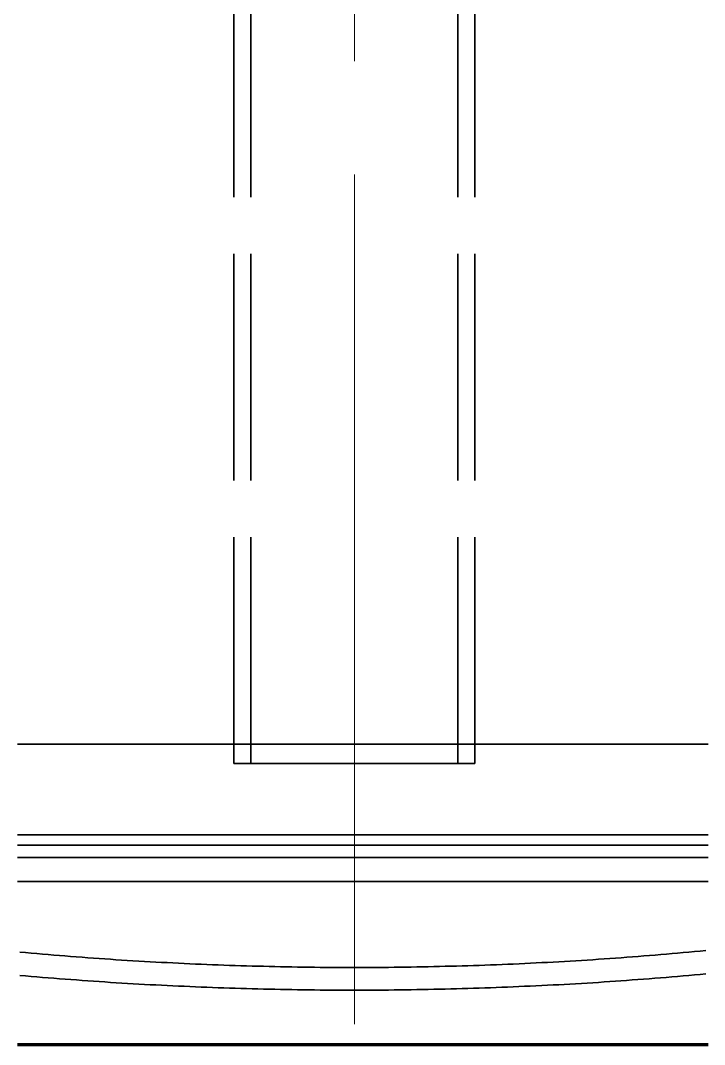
# Model space of a CAD drawing. Header units: millimetres. Extents: x 0 to 2208, y 0 to 420.
# Drawn here: x 182.9 to 194.98, y 120.98 to 139.06 of the extents above; entities that cross this region are included whole.
import ezdxf

# ---------------------------------------------------------------- set-up
doc = ezdxf.new("R2010")
doc.units = ezdxf.units.MM
doc.linetypes.add('IRAM-E-TRAZOS', pattern=[5, 4, -1])
doc.linetypes.add('IRAM-F-TRAZO-PUNTO', pattern=[20, 15, -2, 1, -2])
for name, color, linetype, lineweight in [('01-VISIBLE', 7, 'CONTINUOUS', 70), ('02-OCULTA', 4, 'IRAM-E-TRAZOS', 35), ('03-EJE', 1, 'IRAM-F-TRAZO-PUNTO', 18)]:
    doc.layers.add(name, color=color, linetype=linetype, lineweight=lineweight)

msp = doc.modelspace()

# ---------------------------------------------------------------- linework, layer by layer
at = {"layer": '01-VISIBLE'}
msp.add_lwpolyline([(182.847, 120.979), (182.947, 120.979), (183.047, 120.979), (183.147, 120.979), (183.247, 120.979), (183.347, 120.979), (183.447, 120.979), (183.547, 120.979), (183.647, 120.979), (183.747, 120.979), (183.847, 120.979), (183.947, 120.979), (184.047, 120.979), (184.147, 120.979), (184.247, 120.979), (184.347, 120.979), (184.447, 120.979), (184.547, 120.979), (184.647, 120.979), (184.747, 120.979), (184.847, 120.979), (184.947, 120.979), (185.047, 120.979), (185.147, 120.979), (185.247, 120.979), (185.347, 120.979), (185.447, 120.979), (185.547, 120.979), (185.647, 120.979), (185.747, 120.979), (185.847, 120.979), (185.947, 120.979), (186.047, 120.979), (186.147, 120.979), (186.247, 120.979), (186.347, 120.979), (186.447, 120.979), (186.547, 120.979), (186.647, 120.979), (186.747, 120.979), (186.847, 120.979), (186.947, 120.979), (187.047, 120.979), (187.147, 120.979), (187.247, 120.979), (187.347, 120.979), (187.447, 120.979), (187.547, 120.979), (187.647, 120.979), (187.747, 120.979), (187.847, 120.979), (187.947, 120.979), (188.047, 120.979), (188.147, 120.979), (188.247, 120.979), (188.347, 120.979), (188.447, 120.979), (188.547, 120.979), (188.647, 120.979), (188.747, 120.979), (188.847, 120.979), (188.947, 120.979), (189.047, 120.979), (189.147, 120.979), (189.247, 120.979), (189.347, 120.979), (189.447, 120.979), (189.547, 120.979), (189.647, 120.979), (189.747, 120.979), (189.847, 120.979), (189.947, 120.979), (190.047, 120.979), (190.147, 120.979), (190.247, 120.979), (190.347, 120.979), (190.447, 120.979), (190.547, 120.979), (190.647, 120.979), (190.747, 120.979), (190.847, 120.979), (190.947, 120.979), (191.047, 120.979), (191.147, 120.979), (191.247, 120.979), (191.347, 120.979), (191.447, 120.979), (191.547, 120.979), (191.647, 120.979), (191.747, 120.979), (191.847, 120.979), (191.947, 120.979), (192.047, 120.979), (192.147, 120.979), (192.247, 120.979), (192.347, 120.979), (192.447, 120.979), (192.547, 120.979), (192.647, 120.979), (192.747, 120.979), (192.847, 120.979), (192.947, 120.979), (193.047, 120.979), (193.147, 120.979), (193.247, 120.979), (193.347, 120.979), (193.447, 120.979), (193.547, 120.979), (193.647, 120.979), (193.747, 120.979), (193.847, 120.979), (193.947, 120.979), (194.047, 120.979), (194.147, 120.979), (194.247, 120.979), (194.347, 120.979), (194.447, 120.979), (194.547, 120.979), (194.647, 120.979), (194.747, 120.979), (194.847, 120.979), (194.947, 120.979), (195.047, 120.979)], dxfattribs=at)
at = {"layer": '02-OCULTA'}
for p, q in [((186.667, 125.939), (186.667, 231.319)), ((186.967, 125.939), (186.967, 231.319)), ((190.627, 125.939), (190.627, 231.319)), ((190.927, 125.939), (190.927, 231.319))]:
    msp.add_line(p, q, dxfattribs=at)
for points in [[(182.847, 126.279), (182.947, 126.279), (183.047, 126.279), (183.147, 126.279), (183.247, 126.279), (183.347, 126.279), (183.447, 126.279), (183.547, 126.279), (183.647, 126.279), (183.747, 126.279), (183.847, 126.279), (183.947, 126.279), (184.047, 126.279), (184.147, 126.279), (184.247, 126.279), (184.347, 126.279), (184.447, 126.279), (184.547, 126.279), (184.647, 126.279), (184.747, 126.279), (184.847, 126.279), (184.947, 126.279), (185.047, 126.279), (185.147, 126.279), (185.247, 126.279), (185.347, 126.279), (185.447, 126.279), (185.547, 126.279), (185.647, 126.279), (185.747, 126.279), (185.847, 126.279), (185.947, 126.279), (186.047, 126.279), (186.147, 126.279), (186.247, 126.279), (186.347, 126.279), (186.447, 126.279), (186.547, 126.279), (186.647, 126.279), (186.747, 126.279), (186.847, 126.279), (186.947, 126.279), (187.047, 126.279), (187.147, 126.279), (187.247, 126.279), (187.347, 126.279), (187.447, 126.279), (187.547, 126.279), (187.647, 126.279), (187.747, 126.279), (187.847, 126.279), (187.947, 126.279), (188.047, 126.279), (188.147, 126.279), (188.247, 126.279), (188.347, 126.279), (188.447, 126.279), (188.547, 126.279), (188.647, 126.279), (188.747, 126.279), (188.847, 126.279), (188.947, 126.279), (189.047, 126.279), (189.147, 126.279), (189.247, 126.279), (189.347, 126.279), (189.447, 126.279), (189.547, 126.279), (189.647, 126.279), (189.747, 126.279), (189.847, 126.279), (189.947, 126.279), (190.047, 126.279), (190.147, 126.279), (190.247, 126.279), (190.347, 126.279), (190.447, 126.279), (190.547, 126.279), (190.647, 126.279), (190.747, 126.279), (190.847, 126.279), (190.947, 126.279), (191.047, 126.279), (191.147, 126.279), (191.247, 126.279), (191.347, 126.279), (191.447, 126.279), (191.547, 126.279), (191.647, 126.279), (191.747, 126.279), (191.847, 126.279), (191.947, 126.279), (192.047, 126.279), (192.147, 126.279), (192.247, 126.279), (192.347, 126.279), (192.447, 126.279), (192.547, 126.279), (192.647, 126.279), (192.747, 126.279), (192.847, 126.279), (192.947, 126.279), (193.047, 126.279), (193.147, 126.279), (193.247, 126.279), (193.347, 126.279), (193.447, 126.279), (193.547, 126.279), (193.647, 126.279), (193.747, 126.279), (193.847, 126.279), (193.947, 126.279), (194.047, 126.279), (194.147, 126.279), (194.247, 126.279), (194.347, 126.279), (194.447, 126.279), (194.547, 126.279), (194.647, 126.279), (194.747, 126.279), (194.847, 126.279), (194.947, 126.279), (195.047, 126.279)], [(182.847, 126.279), (182.947, 126.279), (183.047, 126.279), (183.147, 126.279), (183.247, 126.279), (183.347, 126.279), (183.447, 126.279), (183.547, 126.279), (183.647, 126.279), (183.747, 126.279), (183.847, 126.279), (183.947, 126.279), (184.047, 126.279), (184.147, 126.279), (184.247, 126.279), (184.347, 126.279), (184.447, 126.279), (184.547, 126.279), (184.647, 126.279), (184.747, 126.279), (184.847, 126.279), (184.947, 126.279), (185.047, 126.279), (185.147, 126.279), (185.247, 126.279), (185.347, 126.279), (185.447, 126.279), (185.547, 126.279), (185.647, 126.279), (185.747, 126.279), (185.847, 126.279), (185.947, 126.279), (186.047, 126.279), (186.147, 126.279), (186.247, 126.279), (186.347, 126.279), (186.447, 126.279), (186.547, 126.279), (186.647, 126.279), (186.747, 126.279), (186.847, 126.279), (186.947, 126.279), (187.047, 126.279), (187.147, 126.279), (187.247, 126.279), (187.347, 126.279), (187.447, 126.279), (187.547, 126.279), (187.647, 126.279), (187.747, 126.279), (187.847, 126.279), (187.947, 126.279), (188.047, 126.279), (188.147, 126.279), (188.247, 126.279), (188.347, 126.279), (188.447, 126.279), (188.547, 126.279), (188.647, 126.279), (188.747, 126.279), (188.847, 126.279), (188.947, 126.279), (189.047, 126.279), (189.147, 126.279), (189.247, 126.279), (189.347, 126.279), (189.447, 126.279), (189.547, 126.279), (189.647, 126.279), (189.747, 126.279), (189.847, 126.279), (189.947, 126.279), (190.047, 126.279), (190.147, 126.279), (190.247, 126.279), (190.347, 126.279), (190.447, 126.279), (190.547, 126.279), (190.647, 126.279), (190.747, 126.279), (190.847, 126.279), (190.947, 126.279), (191.047, 126.279), (191.147, 126.279), (191.247, 126.279), (191.347, 126.279), (191.447, 126.279), (191.547, 126.279), (191.647, 126.279), (191.747, 126.279), (191.847, 126.279), (191.947, 126.279), (192.047, 126.279), (192.147, 126.279), (192.247, 126.279), (192.347, 126.279), (192.447, 126.279), (192.547, 126.279), (192.647, 126.279), (192.747, 126.279), (192.847, 126.279), (192.947, 126.279), (193.047, 126.279), (193.147, 126.279), (193.247, 126.279), (193.347, 126.279), (193.447, 126.279), (193.547, 126.279), (193.647, 126.279), (193.747, 126.279), (193.847, 126.279), (193.947, 126.279), (194.047, 126.279), (194.147, 126.279), (194.247, 126.279), (194.347, 126.279), (194.447, 126.279), (194.547, 126.279), (194.647, 126.279), (194.747, 126.279), (194.847, 126.279), (194.947, 126.279), (195.047, 126.279)], [(188.797, 126.279), (188.697, 126.279), (188.596, 126.279), (188.496, 126.279), (188.396, 126.279), (188.296, 126.279), (188.195, 126.279), (188.095, 126.279), (187.995, 126.279), (187.894, 126.279), (187.794, 126.279), (187.694, 126.279), (187.594, 126.279), (187.493, 126.279), (187.393, 126.279), (187.293, 126.279), (187.192, 126.279), (187.092, 126.279), (186.992, 126.279), (186.892, 126.279), (186.791, 126.279), (186.691, 126.279), (186.591, 126.279), (186.491, 126.279), (186.39, 126.279), (186.29, 126.279), (186.19, 126.279), (186.089, 126.279), (185.989, 126.279), (185.889, 126.279), (185.789, 126.279), (185.688, 126.279), (185.588, 126.279), (185.488, 126.279), (185.387, 126.279), (185.287, 126.279), (185.187, 126.279), (185.087, 126.279), (184.986, 126.279), (184.886, 126.279), (184.786, 126.279), (184.685, 126.279), (184.585, 126.279), (184.485, 126.279), (184.385, 126.279), (184.284, 126.279), (184.184, 126.279), (184.084, 126.279), (183.983, 126.279), (183.883, 126.279), (183.783, 126.279), (183.683, 126.279), (183.582, 126.279), (183.482, 126.279), (183.382, 126.279), (183.281, 126.279), (183.181, 126.279), (183.081, 126.279), (182.981, 126.279), (182.88, 126.279)], [(188.797, 126.279), (188.697, 126.279), (188.596, 126.279), (188.496, 126.279), (188.396, 126.279), (188.296, 126.279), (188.195, 126.279), (188.095, 126.279), (187.995, 126.279), (187.894, 126.279), (187.794, 126.279), (187.694, 126.279), (187.594, 126.279), (187.493, 126.279), (187.393, 126.279), (187.293, 126.279), (187.192, 126.279), (187.092, 126.279), (186.992, 126.279), (186.892, 126.279), (186.791, 126.279), (186.691, 126.279), (186.591, 126.279), (186.49, 126.279), (186.39, 126.279), (186.29, 126.279), (186.189, 126.279), (186.089, 126.279), (185.989, 126.279), (185.889, 126.279), (185.788, 126.279), (185.688, 126.279), (185.588, 126.279), (185.487, 126.279), (185.387, 126.279), (185.287, 126.279), (185.187, 126.279), (185.086, 126.279), (184.986, 126.279), (184.886, 126.279), (184.785, 126.279), (184.685, 126.279), (184.585, 126.279), (184.485, 126.279), (184.384, 126.279), (184.284, 126.279), (184.184, 126.279), (184.083, 126.279), (183.983, 126.279), (183.883, 126.279), (183.783, 126.279), (183.682, 126.279), (183.582, 126.279), (183.482, 126.279), (183.381, 126.279), (183.281, 126.279), (183.181, 126.279), (183.081, 126.279), (182.98, 126.279), (182.88, 126.279)], [(195.015, 126.279), (194.914, 126.279), (194.814, 126.279), (194.714, 126.279), (194.613, 126.279), (194.513, 126.279), (194.413, 126.279), (194.313, 126.279), (194.212, 126.279), (194.112, 126.279), (194.012, 126.279), (193.911, 126.279), (193.811, 126.279), (193.711, 126.279), (193.611, 126.279), (193.51, 126.279), (193.41, 126.279), (193.31, 126.279), (193.209, 126.279), (193.109, 126.279), (193.009, 126.279), (192.909, 126.279), (192.808, 126.279), (192.708, 126.279), (192.608, 126.279), (192.507, 126.279), (192.407, 126.279), (192.307, 126.279), (192.207, 126.279), (192.106, 126.279), (192.006, 126.279), (191.906, 126.279), (191.805, 126.279), (191.705, 126.279), (191.605, 126.279), (191.505, 126.279), (191.404, 126.279), (191.304, 126.279), (191.204, 126.279), (191.103, 126.279), (191.003, 126.279), (190.903, 126.279), (190.803, 126.279), (190.702, 126.279), (190.602, 126.279), (190.502, 126.279), (190.402, 126.279), (190.301, 126.279), (190.201, 126.279), (190.101, 126.279), (190, 126.279), (189.9, 126.279), (189.8, 126.279), (189.7, 126.279), (189.599, 126.279), (189.499, 126.279), (189.399, 126.279), (189.298, 126.279), (189.198, 126.279), (189.098, 126.279), (188.998, 126.279), (188.897, 126.279), (188.797, 126.279)], [(195.015, 126.279), (194.915, 126.279), (194.814, 126.279), (194.714, 126.279), (194.614, 126.279), (194.513, 126.279), (194.413, 126.279), (194.313, 126.279), (194.213, 126.279), (194.112, 126.279), (194.012, 126.279), (193.912, 126.279), (193.811, 126.279), (193.711, 126.279), (193.611, 126.279), (193.511, 126.279), (193.41, 126.279), (193.31, 126.279), (193.21, 126.279), (193.109, 126.279), (193.009, 126.279), (192.909, 126.279), (192.809, 126.279), (192.708, 126.279), (192.608, 126.279), (192.508, 126.279), (192.407, 126.279), (192.307, 126.279), (192.207, 126.279), (192.107, 126.279), (192.006, 126.279), (191.906, 126.279), (191.806, 126.279), (191.705, 126.279), (191.605, 126.279), (191.505, 126.279), (191.405, 126.279), (191.304, 126.279), (191.204, 126.279), (191.104, 126.279), (191.003, 126.279), (190.903, 126.279), (190.803, 126.279), (190.702, 126.279), (190.602, 126.279), (190.502, 126.279), (190.402, 126.279), (190.301, 126.279), (190.201, 126.279), (190.101, 126.279), (190, 126.279), (189.9, 126.279), (189.8, 126.279), (189.7, 126.279), (189.599, 126.279), (189.499, 126.279), (189.399, 126.279), (189.298, 126.279), (189.198, 126.279), (189.098, 126.279), (188.998, 126.279), (188.897, 126.279), (188.797, 126.279)], [(188.797, 125.939), (188.696, 125.939), (188.594, 125.939), (188.493, 125.939), (188.391, 125.939), (188.29, 125.939), (188.188, 125.939), (188.087, 125.939), (187.986, 125.939), (187.884, 125.939), (187.783, 125.939), (187.681, 125.939), (187.58, 125.939), (187.478, 125.939), (187.377, 125.939), (187.276, 125.939), (187.174, 125.939), (187.073, 125.939), (186.971, 125.939), (186.87, 125.939), (186.768, 125.939), (186.667, 125.939)], [(186.667, 125.939), (186.768, 125.939), (186.87, 125.939), (186.971, 125.939), (187.073, 125.939), (187.174, 125.939), (187.276, 125.939), (187.377, 125.939), (187.478, 125.939), (187.58, 125.939), (187.681, 125.939), (187.783, 125.939), (187.884, 125.939), (187.986, 125.939), (188.087, 125.939), (188.188, 125.939), (188.29, 125.939), (188.391, 125.939), (188.493, 125.939), (188.594, 125.939), (188.696, 125.939), (188.797, 125.939), (188.898, 125.939), (189, 125.939), (189.101, 125.939), (189.203, 125.939), (189.304, 125.939), (189.406, 125.939), (189.507, 125.939), (189.608, 125.939), (189.71, 125.939), (189.811, 125.939), (189.913, 125.939), (190.014, 125.939), (190.116, 125.939), (190.217, 125.939), (190.318, 125.939), (190.42, 125.939), (190.521, 125.939), (190.623, 125.939), (190.724, 125.939), (190.826, 125.939), (190.927, 125.939)], [(188.797, 125.939), (188.695, 125.939), (188.594, 125.939), (188.492, 125.939), (188.39, 125.939), (188.289, 125.939), (188.187, 125.939), (188.085, 125.939), (187.984, 125.939), (187.882, 125.939), (187.78, 125.939), (187.679, 125.939), (187.577, 125.939), (187.475, 125.939), (187.374, 125.939), (187.272, 125.939), (187.17, 125.939), (187.069, 125.939), (186.967, 125.939)], [(186.967, 125.939), (187.069, 125.939), (187.17, 125.939), (187.272, 125.939), (187.374, 125.939), (187.475, 125.939), (187.577, 125.939), (187.679, 125.939), (187.78, 125.939), (187.882, 125.939), (187.984, 125.939), (188.085, 125.939), (188.187, 125.939), (188.289, 125.939), (188.39, 125.939), (188.492, 125.939), (188.594, 125.939), (188.695, 125.939), (188.797, 125.939), (188.899, 125.939), (189, 125.939), (189.102, 125.939), (189.204, 125.939), (189.305, 125.939), (189.407, 125.939), (189.509, 125.939), (189.61, 125.939), (189.712, 125.939), (189.814, 125.939), (189.915, 125.939), (190.017, 125.939), (190.119, 125.939), (190.22, 125.939), (190.322, 125.939), (190.424, 125.939), (190.525, 125.939), (190.627, 125.939)], [(190.927, 125.939), (190.826, 125.939), (190.724, 125.939), (190.623, 125.939), (190.521, 125.939), (190.42, 125.939), (190.318, 125.939), (190.217, 125.939), (190.116, 125.939), (190.014, 125.939), (189.913, 125.939), (189.811, 125.939), (189.71, 125.939), (189.608, 125.939), (189.507, 125.939), (189.406, 125.939), (189.304, 125.939), (189.203, 125.939), (189.101, 125.939), (189, 125.939), (188.898, 125.939), (188.797, 125.939)], [(190.627, 125.939), (190.525, 125.939), (190.424, 125.939), (190.322, 125.939), (190.22, 125.939), (190.119, 125.939), (190.017, 125.939), (189.915, 125.939), (189.814, 125.939), (189.712, 125.939), (189.61, 125.939), (189.509, 125.939), (189.407, 125.939), (189.305, 125.939), (189.204, 125.939), (189.102, 125.939), (189, 125.939), (188.899, 125.939), (188.797, 125.939)], [(182.847, 124.679), (182.947, 124.679), (183.047, 124.679), (183.147, 124.679), (183.247, 124.679), (183.347, 124.679), (183.447, 124.679), (183.547, 124.679), (183.647, 124.679), (183.747, 124.679), (183.847, 124.679), (183.947, 124.679), (184.047, 124.679), (184.147, 124.679), (184.247, 124.679), (184.347, 124.679), (184.447, 124.679), (184.547, 124.679), (184.647, 124.679), (184.747, 124.679), (184.847, 124.679), (184.947, 124.679), (185.047, 124.679), (185.147, 124.679), (185.247, 124.679), (185.347, 124.679), (185.447, 124.679), (185.547, 124.679), (185.647, 124.679), (185.747, 124.679), (185.847, 124.679), (185.947, 124.679), (186.047, 124.679), (186.147, 124.679), (186.247, 124.679), (186.347, 124.679), (186.447, 124.679), (186.547, 124.679), (186.647, 124.679), (186.747, 124.679), (186.847, 124.679), (186.947, 124.679), (187.047, 124.679), (187.147, 124.679), (187.247, 124.679), (187.347, 124.679), (187.447, 124.679), (187.547, 124.679), (187.647, 124.679), (187.747, 124.679), (187.847, 124.679), (187.947, 124.679), (188.047, 124.679), (188.147, 124.679), (188.247, 124.679), (188.347, 124.679), (188.447, 124.679), (188.547, 124.679), (188.647, 124.679), (188.747, 124.679), (188.847, 124.679), (188.947, 124.679), (189.047, 124.679), (189.147, 124.679), (189.247, 124.679), (189.347, 124.679), (189.447, 124.679), (189.547, 124.679), (189.647, 124.679), (189.747, 124.679), (189.847, 124.679), (189.947, 124.679), (190.047, 124.679), (190.147, 124.679), (190.247, 124.679), (190.347, 124.679), (190.447, 124.679), (190.547, 124.679), (190.647, 124.679), (190.747, 124.679), (190.847, 124.679), (190.947, 124.679), (191.047, 124.679), (191.147, 124.679), (191.247, 124.679), (191.347, 124.679), (191.447, 124.679), (191.547, 124.679), (191.647, 124.679), (191.747, 124.679), (191.847, 124.679), (191.947, 124.679), (192.047, 124.679), (192.147, 124.679), (192.247, 124.679), (192.347, 124.679), (192.447, 124.679), (192.547, 124.679), (192.647, 124.679), (192.747, 124.679), (192.847, 124.679), (192.947, 124.679), (193.047, 124.679), (193.147, 124.679), (193.247, 124.679), (193.347, 124.679), (193.447, 124.679), (193.547, 124.679), (193.647, 124.679), (193.747, 124.679), (193.847, 124.679), (193.947, 124.679), (194.047, 124.679), (194.147, 124.679), (194.247, 124.679), (194.347, 124.679), (194.447, 124.679), (194.547, 124.679), (194.647, 124.679), (194.747, 124.679), (194.847, 124.679), (194.947, 124.679), (195.047, 124.679)], [(188.797, 124.679), (188.697, 124.679), (188.596, 124.679), (188.496, 124.679), (188.396, 124.679), (188.296, 124.679), (188.195, 124.679), (188.095, 124.679), (187.995, 124.679), (187.894, 124.679), (187.794, 124.679), (187.694, 124.679), (187.594, 124.679), (187.493, 124.679), (187.393, 124.679), (187.293, 124.679), (187.192, 124.679), (187.092, 124.679), (186.992, 124.679), (186.892, 124.679), (186.791, 124.679), (186.691, 124.679), (186.591, 124.679), (186.49, 124.679), (186.39, 124.679), (186.29, 124.679), (186.189, 124.679), (186.089, 124.679), (185.989, 124.679), (185.889, 124.679), (185.788, 124.679), (185.688, 124.679), (185.588, 124.679), (185.487, 124.679), (185.387, 124.679), (185.287, 124.679), (185.187, 124.679), (185.086, 124.679), (184.986, 124.679), (184.886, 124.679), (184.785, 124.679), (184.685, 124.679), (184.585, 124.679), (184.485, 124.679), (184.384, 124.679), (184.284, 124.679), (184.184, 124.679), (184.083, 124.679), (183.983, 124.679), (183.883, 124.679), (183.783, 124.679), (183.682, 124.679), (183.582, 124.679), (183.482, 124.679), (183.381, 124.679), (183.281, 124.679), (183.181, 124.679), (183.081, 124.679), (182.98, 124.679), (182.88, 124.679)], [(195.015, 124.679), (194.915, 124.679), (194.814, 124.679), (194.714, 124.679), (194.614, 124.679), (194.513, 124.679), (194.413, 124.679), (194.313, 124.679), (194.213, 124.679), (194.112, 124.679), (194.012, 124.679), (193.912, 124.679), (193.811, 124.679), (193.711, 124.679), (193.611, 124.679), (193.511, 124.679), (193.41, 124.679), (193.31, 124.679), (193.21, 124.679), (193.109, 124.679), (193.009, 124.679), (192.909, 124.679), (192.809, 124.679), (192.708, 124.679), (192.608, 124.679), (192.508, 124.679), (192.407, 124.679), (192.307, 124.679), (192.207, 124.679), (192.107, 124.679), (192.006, 124.679), (191.906, 124.679), (191.806, 124.679), (191.705, 124.679), (191.605, 124.679), (191.505, 124.679), (191.405, 124.679), (191.304, 124.679), (191.204, 124.679), (191.104, 124.679), (191.003, 124.679), (190.903, 124.679), (190.803, 124.679), (190.702, 124.679), (190.602, 124.679), (190.502, 124.679), (190.402, 124.679), (190.301, 124.679), (190.201, 124.679), (190.101, 124.679), (190, 124.679), (189.9, 124.679), (189.8, 124.679), (189.7, 124.679), (189.599, 124.679), (189.499, 124.679), (189.399, 124.679), (189.298, 124.679), (189.198, 124.679), (189.098, 124.679), (188.998, 124.679), (188.897, 124.679), (188.797, 124.679)], [(195.047, 124.499), (194.947, 124.499), (194.847, 124.499), (194.747, 124.499), (194.647, 124.499), (194.547, 124.499), (194.447, 124.499), (194.347, 124.499), (194.247, 124.499), (194.147, 124.499), (194.047, 124.499), (193.947, 124.499), (193.847, 124.499), (193.747, 124.499), (193.647, 124.499), (193.547, 124.499), (193.447, 124.499), (193.347, 124.499), (193.247, 124.499), (193.147, 124.499), (193.047, 124.499), (192.947, 124.499), (192.847, 124.499), (192.747, 124.499), (192.647, 124.499), (192.547, 124.499), (192.447, 124.499), (192.347, 124.499), (192.247, 124.499), (192.147, 124.499), (192.047, 124.499), (191.947, 124.499), (191.847, 124.499), (191.747, 124.499), (191.647, 124.499), (191.547, 124.499), (191.447, 124.499), (191.347, 124.499), (191.247, 124.499), (191.147, 124.499), (191.047, 124.499), (190.947, 124.499), (190.847, 124.499), (190.747, 124.499), (190.647, 124.499), (190.547, 124.499), (190.447, 124.499), (190.347, 124.499), (190.247, 124.499), (190.147, 124.499), (190.047, 124.499), (189.947, 124.499), (189.847, 124.499), (189.747, 124.499), (189.647, 124.499), (189.547, 124.499), (189.447, 124.499), (189.347, 124.499), (189.247, 124.499), (189.147, 124.499), (189.047, 124.499), (188.947, 124.499), (188.847, 124.499), (188.747, 124.499), (188.647, 124.499), (188.547, 124.499), (188.447, 124.499), (188.347, 124.499), (188.247, 124.499), (188.147, 124.499), (188.047, 124.499), (187.947, 124.499), (187.847, 124.499), (187.747, 124.499), (187.647, 124.499), (187.547, 124.499), (187.447, 124.499), (187.347, 124.499), (187.247, 124.499), (187.147, 124.499), (187.047, 124.499), (186.947, 124.499), (186.847, 124.499), (186.747, 124.499), (186.647, 124.499), (186.547, 124.499), (186.447, 124.499), (186.347, 124.499), (186.247, 124.499), (186.147, 124.499), (186.047, 124.499), (185.947, 124.499), (185.847, 124.499), (185.747, 124.499), (185.647, 124.499), (185.547, 124.499), (185.447, 124.499), (185.347, 124.499), (185.247, 124.499), (185.147, 124.499), (185.047, 124.499), (184.947, 124.499), (184.847, 124.499), (184.747, 124.499), (184.647, 124.499), (184.547, 124.499), (184.447, 124.499), (184.347, 124.499), (184.247, 124.499), (184.147, 124.499), (184.047, 124.499), (183.947, 124.499), (183.847, 124.499), (183.747, 124.499), (183.647, 124.499), (183.547, 124.499), (183.447, 124.499), (183.347, 124.499), (183.247, 124.499), (183.147, 124.499), (183.047, 124.499), (182.947, 124.499), (182.847, 124.499)], [(188.797, 124.499), (188.697, 124.499), (188.596, 124.499), (188.496, 124.499), (188.396, 124.499), (188.296, 124.499), (188.195, 124.499), (188.095, 124.499), (187.995, 124.499), (187.894, 124.499), (187.794, 124.499), (187.694, 124.499), (187.594, 124.499), (187.493, 124.499), (187.393, 124.499), (187.293, 124.499), (187.192, 124.499), (187.092, 124.499), (186.992, 124.499), (186.892, 124.499), (186.791, 124.499), (186.691, 124.499), (186.591, 124.499), (186.491, 124.499), (186.39, 124.499), (186.29, 124.499), (186.19, 124.499), (186.089, 124.499), (185.989, 124.499), (185.889, 124.499), (185.789, 124.499), (185.688, 124.499), (185.588, 124.499), (185.488, 124.499), (185.387, 124.499), (185.287, 124.499), (185.187, 124.499), (185.087, 124.499), (184.986, 124.499), (184.886, 124.499), (184.786, 124.499), (184.685, 124.499), (184.585, 124.499), (184.485, 124.499), (184.385, 124.499), (184.284, 124.499), (184.184, 124.499), (184.084, 124.499), (183.983, 124.499), (183.883, 124.499), (183.783, 124.499), (183.683, 124.499), (183.582, 124.499), (183.482, 124.499), (183.382, 124.499), (183.281, 124.499), (183.181, 124.499), (183.081, 124.499), (182.981, 124.499), (182.88, 124.499)], [(195.015, 124.499), (194.914, 124.499), (194.814, 124.499), (194.714, 124.499), (194.613, 124.499), (194.513, 124.499), (194.413, 124.499), (194.313, 124.499), (194.212, 124.499), (194.112, 124.499), (194.012, 124.499), (193.911, 124.499), (193.811, 124.499), (193.711, 124.499), (193.611, 124.499), (193.51, 124.499), (193.41, 124.499), (193.31, 124.499), (193.209, 124.499), (193.109, 124.499), (193.009, 124.499), (192.909, 124.499), (192.808, 124.499), (192.708, 124.499), (192.608, 124.499), (192.507, 124.499), (192.407, 124.499), (192.307, 124.499), (192.207, 124.499), (192.106, 124.499), (192.006, 124.499), (191.906, 124.499), (191.805, 124.499), (191.705, 124.499), (191.605, 124.499), (191.505, 124.499), (191.404, 124.499), (191.304, 124.499), (191.204, 124.499), (191.103, 124.499), (191.003, 124.499), (190.903, 124.499), (190.803, 124.499), (190.702, 124.499), (190.602, 124.499), (190.502, 124.499), (190.402, 124.499), (190.301, 124.499), (190.201, 124.499), (190.101, 124.499), (190, 124.499), (189.9, 124.499), (189.8, 124.499), (189.7, 124.499), (189.599, 124.499), (189.499, 124.499), (189.399, 124.499), (189.298, 124.499), (189.198, 124.499), (189.098, 124.499), (188.998, 124.499), (188.897, 124.499), (188.797, 124.499)], [(182.847, 124.279), (182.947, 124.279), (183.047, 124.279), (183.147, 124.279), (183.247, 124.279), (183.347, 124.279), (183.447, 124.279), (183.547, 124.279), (183.647, 124.279), (183.747, 124.279), (183.847, 124.279), (183.947, 124.279), (184.047, 124.279), (184.147, 124.279), (184.247, 124.279), (184.347, 124.279), (184.447, 124.279), (184.547, 124.279), (184.647, 124.279), (184.747, 124.279), (184.847, 124.279), (184.947, 124.279), (185.047, 124.279), (185.147, 124.279), (185.247, 124.279), (185.347, 124.279), (185.447, 124.279), (185.547, 124.279), (185.647, 124.279), (185.747, 124.279), (185.847, 124.279), (185.947, 124.279), (186.047, 124.279), (186.147, 124.279), (186.247, 124.279), (186.347, 124.279), (186.447, 124.279), (186.547, 124.279), (186.647, 124.279), (186.747, 124.279), (186.847, 124.279), (186.947, 124.279), (187.047, 124.279), (187.147, 124.279), (187.247, 124.279), (187.347, 124.279), (187.447, 124.279), (187.547, 124.279), (187.647, 124.279), (187.747, 124.279), (187.847, 124.279), (187.947, 124.279), (188.047, 124.279), (188.147, 124.279), (188.247, 124.279), (188.347, 124.279), (188.447, 124.279), (188.547, 124.279), (188.647, 124.279), (188.747, 124.279), (188.847, 124.279), (188.947, 124.279), (189.047, 124.279), (189.147, 124.279), (189.247, 124.279), (189.347, 124.279), (189.447, 124.279), (189.547, 124.279), (189.647, 124.279), (189.747, 124.279), (189.847, 124.279), (189.947, 124.279), (190.047, 124.279), (190.147, 124.279), (190.247, 124.279), (190.347, 124.279), (190.447, 124.279), (190.547, 124.279), (190.647, 124.279), (190.747, 124.279), (190.847, 124.279), (190.947, 124.279), (191.047, 124.279), (191.147, 124.279), (191.247, 124.279), (191.347, 124.279), (191.447, 124.279), (191.547, 124.279), (191.647, 124.279), (191.747, 124.279), (191.847, 124.279), (191.947, 124.279), (192.047, 124.279), (192.147, 124.279), (192.247, 124.279), (192.347, 124.279), (192.447, 124.279), (192.547, 124.279), (192.647, 124.279), (192.747, 124.279), (192.847, 124.279), (192.947, 124.279), (193.047, 124.279), (193.147, 124.279), (193.247, 124.279), (193.347, 124.279), (193.447, 124.279), (193.547, 124.279), (193.647, 124.279), (193.747, 124.279), (193.847, 124.279), (193.947, 124.279), (194.047, 124.279), (194.147, 124.279), (194.247, 124.279), (194.347, 124.279), (194.447, 124.279), (194.547, 124.279), (194.647, 124.279), (194.747, 124.279), (194.847, 124.279), (194.947, 124.279), (195.047, 124.279)], [(188.797, 124.279), (188.697, 124.279), (188.596, 124.279), (188.496, 124.279), (188.396, 124.279), (188.296, 124.279), (188.195, 124.279), (188.095, 124.279), (187.995, 124.279), (187.894, 124.279), (187.794, 124.279), (187.694, 124.279), (187.594, 124.279), (187.493, 124.279), (187.393, 124.279), (187.293, 124.279), (187.192, 124.279), (187.092, 124.279), (186.992, 124.279), (186.892, 124.279), (186.791, 124.279), (186.691, 124.279), (186.591, 124.279), (186.491, 124.279), (186.39, 124.279), (186.29, 124.279), (186.19, 124.279), (186.089, 124.279), (185.989, 124.279), (185.889, 124.279), (185.789, 124.279), (185.688, 124.279), (185.588, 124.279), (185.488, 124.279), (185.387, 124.279), (185.287, 124.279), (185.187, 124.279), (185.087, 124.279), (184.986, 124.279), (184.886, 124.279), (184.786, 124.279), (184.685, 124.279), (184.585, 124.279), (184.485, 124.279), (184.385, 124.279), (184.284, 124.279), (184.184, 124.279), (184.084, 124.279), (183.983, 124.279), (183.883, 124.279), (183.783, 124.279), (183.683, 124.279), (183.582, 124.279), (183.482, 124.279), (183.382, 124.279), (183.281, 124.279), (183.181, 124.279), (183.081, 124.279), (182.981, 124.279), (182.88, 124.279)], [(195.015, 124.279), (194.914, 124.279), (194.814, 124.279), (194.714, 124.279), (194.613, 124.279), (194.513, 124.279), (194.413, 124.279), (194.313, 124.279), (194.212, 124.279), (194.112, 124.279), (194.012, 124.279), (193.911, 124.279), (193.811, 124.279), (193.711, 124.279), (193.611, 124.279), (193.51, 124.279), (193.41, 124.279), (193.31, 124.279), (193.209, 124.279), (193.109, 124.279), (193.009, 124.279), (192.909, 124.279), (192.808, 124.279), (192.708, 124.279), (192.608, 124.279), (192.507, 124.279), (192.407, 124.279), (192.307, 124.279), (192.207, 124.279), (192.106, 124.279), (192.006, 124.279), (191.906, 124.279), (191.805, 124.279), (191.705, 124.279), (191.605, 124.279), (191.505, 124.279), (191.404, 124.279), (191.304, 124.279), (191.204, 124.279), (191.103, 124.279), (191.003, 124.279), (190.903, 124.279), (190.803, 124.279), (190.702, 124.279), (190.602, 124.279), (190.502, 124.279), (190.402, 124.279), (190.301, 124.279), (190.201, 124.279), (190.101, 124.279), (190, 124.279), (189.9, 124.279), (189.8, 124.279), (189.7, 124.279), (189.599, 124.279), (189.499, 124.279), (189.399, 124.279), (189.298, 124.279), (189.198, 124.279), (189.098, 124.279), (188.998, 124.279), (188.897, 124.279), (188.797, 124.279)], [(182.847, 123.859), (182.947, 123.859), (183.047, 123.859), (183.147, 123.859), (183.247, 123.859), (183.347, 123.859), (183.447, 123.859), (183.547, 123.859), (183.647, 123.859), (183.747, 123.859), (183.847, 123.859), (183.947, 123.859), (184.047, 123.859), (184.147, 123.859), (184.247, 123.859), (184.347, 123.859), (184.447, 123.859), (184.547, 123.859), (184.647, 123.859), (184.747, 123.859), (184.847, 123.859), (184.947, 123.859), (185.047, 123.859), (185.147, 123.859), (185.247, 123.859), (185.347, 123.859), (185.447, 123.859), (185.547, 123.859), (185.647, 123.859), (185.747, 123.859), (185.847, 123.859), (185.947, 123.859), (186.047, 123.859), (186.147, 123.859), (186.247, 123.859), (186.347, 123.859), (186.447, 123.859), (186.547, 123.859), (186.647, 123.859), (186.747, 123.859), (186.847, 123.859), (186.947, 123.859), (187.047, 123.859), (187.147, 123.859), (187.247, 123.859), (187.347, 123.859), (187.447, 123.859), (187.547, 123.859), (187.647, 123.859), (187.747, 123.859), (187.847, 123.859), (187.947, 123.859), (188.047, 123.859), (188.147, 123.859), (188.247, 123.859), (188.347, 123.859), (188.447, 123.859), (188.547, 123.859), (188.647, 123.859), (188.747, 123.859), (188.847, 123.859), (188.947, 123.859), (189.047, 123.859), (189.147, 123.859), (189.247, 123.859), (189.347, 123.859), (189.447, 123.859), (189.547, 123.859), (189.647, 123.859), (189.747, 123.859), (189.847, 123.859), (189.947, 123.859), (190.047, 123.859), (190.147, 123.859), (190.247, 123.859), (190.347, 123.859), (190.447, 123.859), (190.547, 123.859), (190.647, 123.859), (190.747, 123.859), (190.847, 123.859), (190.947, 123.859), (191.047, 123.859), (191.147, 123.859), (191.247, 123.859), (191.347, 123.859), (191.447, 123.859), (191.547, 123.859), (191.647, 123.859), (191.747, 123.859), (191.847, 123.859), (191.947, 123.859), (192.047, 123.859), (192.147, 123.859), (192.247, 123.859), (192.347, 123.859), (192.447, 123.859), (192.547, 123.859), (192.647, 123.859), (192.747, 123.859), (192.847, 123.859), (192.947, 123.859), (193.047, 123.859), (193.147, 123.859), (193.247, 123.859), (193.347, 123.859), (193.447, 123.859), (193.547, 123.859), (193.647, 123.859), (193.747, 123.859), (193.847, 123.859), (193.947, 123.859), (194.047, 123.859), (194.147, 123.859), (194.247, 123.859), (194.347, 123.859), (194.447, 123.859), (194.547, 123.859), (194.647, 123.859), (194.747, 123.859), (194.847, 123.859), (194.947, 123.859), (195.047, 123.859)], [(188.797, 123.859), (188.697, 123.859), (188.596, 123.859), (188.496, 123.859), (188.396, 123.859), (188.296, 123.859), (188.195, 123.859), (188.095, 123.859), (187.995, 123.859), (187.894, 123.859), (187.794, 123.859), (187.694, 123.859), (187.594, 123.859), (187.493, 123.859), (187.393, 123.859), (187.293, 123.859), (187.192, 123.859), (187.092, 123.859), (186.992, 123.859), (186.892, 123.859), (186.791, 123.859), (186.691, 123.859), (186.591, 123.859), (186.491, 123.859), (186.39, 123.859), (186.29, 123.859), (186.19, 123.859), (186.089, 123.859), (185.989, 123.859), (185.889, 123.859), (185.789, 123.859), (185.688, 123.859), (185.588, 123.859), (185.488, 123.859), (185.387, 123.859), (185.287, 123.859), (185.187, 123.859), (185.087, 123.859), (184.986, 123.859), (184.886, 123.859), (184.786, 123.859), (184.685, 123.859), (184.585, 123.859), (184.485, 123.859), (184.385, 123.859), (184.284, 123.859), (184.184, 123.859), (184.084, 123.859), (183.983, 123.859), (183.883, 123.859), (183.783, 123.859), (183.683, 123.859), (183.582, 123.859), (183.482, 123.859), (183.382, 123.859), (183.281, 123.859), (183.181, 123.859), (183.081, 123.859), (182.981, 123.859), (182.88, 123.859)], [(188.797, 123.859), (188.897, 123.859), (188.998, 123.859), (189.098, 123.859), (189.198, 123.859), (189.298, 123.859), (189.399, 123.859), (189.499, 123.859), (189.599, 123.859), (189.7, 123.859), (189.8, 123.859), (189.9, 123.859), (190, 123.859), (190.101, 123.859), (190.201, 123.859), (190.301, 123.859), (190.402, 123.859), (190.502, 123.859), (190.602, 123.859), (190.702, 123.859), (190.803, 123.859), (190.903, 123.859), (191.003, 123.859), (191.103, 123.859), (191.204, 123.859), (191.304, 123.859), (191.404, 123.859), (191.505, 123.859), (191.605, 123.859), (191.705, 123.859), (191.805, 123.859), (191.906, 123.859), (192.006, 123.859), (192.106, 123.859), (192.207, 123.859), (192.307, 123.859), (192.407, 123.859), (192.507, 123.859), (192.608, 123.859), (192.708, 123.859), (192.808, 123.859), (192.909, 123.859), (193.009, 123.859), (193.109, 123.859), (193.209, 123.859), (193.31, 123.859), (193.41, 123.859), (193.51, 123.859), (193.611, 123.859), (193.711, 123.859), (193.811, 123.859), (193.911, 123.859), (194.012, 123.859), (194.112, 123.859), (194.212, 123.859), (194.313, 123.859), (194.413, 123.859), (194.513, 123.859), (194.613, 123.859), (194.714, 123.859), (194.814, 123.859), (194.914, 123.859), (195.015, 123.859)], [(182.886, 122.61), (182.986, 122.601), (183.086, 122.592), (183.185, 122.583), (183.285, 122.575), (183.385, 122.566), (183.485, 122.558), (183.585, 122.55), (183.685, 122.542), (183.785, 122.534), (183.885, 122.526), (183.986, 122.518), (184.086, 122.511), (184.186, 122.504), (184.286, 122.497), (184.386, 122.49), (184.486, 122.483), (184.586, 122.476), (184.686, 122.47), (184.786, 122.464), (184.886, 122.457), (184.987, 122.451), (185.087, 122.446), (185.187, 122.44), (185.287, 122.434), (185.387, 122.429), (185.487, 122.424), (185.588, 122.419), (185.688, 122.414), (185.788, 122.409), (185.888, 122.404), (185.989, 122.4), (186.089, 122.396), (186.189, 122.391), (186.289, 122.387), (186.39, 122.384), (186.49, 122.38), (186.59, 122.376), (186.69, 122.373), (186.791, 122.37), (186.891, 122.367), (186.991, 122.364), (187.092, 122.361), (187.192, 122.359), (187.292, 122.356), (187.392, 122.354), (187.493, 122.352), (187.593, 122.35), (187.693, 122.348), (187.794, 122.346), (187.894, 122.345), (187.994, 122.344), (188.095, 122.342), (188.195, 122.341), (188.295, 122.34), (188.396, 122.34), (188.496, 122.339), (188.596, 122.339), (188.697, 122.339), (188.797, 122.339)], [(195.008, 122.638), (194.908, 122.629), (194.808, 122.619), (194.708, 122.61), (194.608, 122.601), (194.508, 122.592), (194.409, 122.583), (194.309, 122.575), (194.209, 122.566), (194.109, 122.558), (194.009, 122.55), (193.909, 122.542), (193.809, 122.534), (193.709, 122.526), (193.608, 122.518), (193.508, 122.511), (193.408, 122.504), (193.308, 122.497), (193.208, 122.49), (193.108, 122.483), (193.008, 122.476), (192.908, 122.47), (192.808, 122.464), (192.708, 122.457), (192.607, 122.451), (192.507, 122.446), (192.407, 122.44), (192.307, 122.434), (192.207, 122.429), (192.107, 122.424), (192.006, 122.419), (191.906, 122.414), (191.806, 122.409), (191.706, 122.404), (191.605, 122.4), (191.505, 122.396), (191.405, 122.391), (191.305, 122.387), (191.204, 122.384), (191.104, 122.38), (191.004, 122.376), (190.904, 122.373), (190.803, 122.37), (190.703, 122.367), (190.603, 122.364), (190.502, 122.361), (190.402, 122.359), (190.302, 122.356), (190.202, 122.354), (190.101, 122.352), (190.001, 122.35), (189.901, 122.348), (189.8, 122.346), (189.7, 122.345), (189.6, 122.344), (189.499, 122.342), (189.399, 122.341), (189.299, 122.34), (189.198, 122.34), (189.098, 122.339), (188.998, 122.339), (188.897, 122.339), (188.797, 122.339)], [(195.007, 122.225), (194.907, 122.216), (194.807, 122.207), (194.707, 122.198), (194.607, 122.189), (194.507, 122.181), (194.407, 122.172), (194.307, 122.164), (194.207, 122.156), (194.107, 122.148), (194.007, 122.14), (193.907, 122.132), (193.807, 122.125), (193.707, 122.118), (193.607, 122.11), (193.507, 122.103), (193.407, 122.096), (193.307, 122.09), (193.207, 122.083), (193.107, 122.076), (193.007, 122.07), (192.907, 122.064), (192.807, 122.058), (192.706, 122.052), (192.606, 122.046), (192.506, 122.041), (192.406, 122.035), (192.306, 122.03), (192.206, 122.025), (192.106, 122.02), (192.005, 122.015), (191.905, 122.01), (191.805, 122.006), (191.705, 122.001), (191.605, 121.997), (191.504, 121.993), (191.404, 121.989), (191.304, 121.985), (191.204, 121.982), (191.103, 121.978), (191.003, 121.975), (190.903, 121.971), (190.803, 121.968), (190.702, 121.965), (190.602, 121.963), (190.502, 121.96), (190.402, 121.958), (190.301, 121.955), (190.201, 121.953), (190.101, 121.951), (190.001, 121.949), (189.9, 121.948), (189.8, 121.946), (189.7, 121.945), (189.599, 121.943), (189.499, 121.942), (189.399, 121.941), (189.298, 121.94), (189.198, 121.94), (189.098, 121.939), (188.998, 121.939), (188.897, 121.939), (188.797, 121.939)], [(182.887, 122.198), (182.987, 122.189), (183.087, 122.181), (183.187, 122.172), (183.287, 122.164), (183.387, 122.156), (183.487, 122.148), (183.587, 122.14), (183.687, 122.132), (183.787, 122.125), (183.887, 122.118), (183.987, 122.11), (184.087, 122.103), (184.187, 122.096), (184.287, 122.09), (184.387, 122.083), (184.487, 122.076), (184.587, 122.07), (184.687, 122.064), (184.787, 122.058), (184.888, 122.052), (184.988, 122.046), (185.088, 122.041), (185.188, 122.035), (185.288, 122.03), (185.388, 122.025), (185.488, 122.02), (185.589, 122.015), (185.689, 122.01), (185.789, 122.006), (185.889, 122.001), (185.989, 121.997), (186.09, 121.993), (186.19, 121.989), (186.29, 121.985), (186.39, 121.982), (186.491, 121.978), (186.591, 121.975), (186.691, 121.971), (186.791, 121.968), (186.892, 121.965), (186.992, 121.963), (187.092, 121.96), (187.192, 121.958), (187.293, 121.955), (187.393, 121.953), (187.493, 121.951), (187.593, 121.949), (187.694, 121.948), (187.794, 121.946), (187.894, 121.945), (187.995, 121.943), (188.095, 121.942), (188.195, 121.941), (188.296, 121.94), (188.396, 121.94), (188.496, 121.939), (188.596, 121.939), (188.697, 121.939), (188.797, 121.939)], [(182.847, 120.979), (182.947, 120.979), (183.047, 120.979), (183.147, 120.979), (183.247, 120.979), (183.347, 120.979), (183.447, 120.979), (183.547, 120.979), (183.647, 120.979), (183.747, 120.979), (183.847, 120.979), (183.947, 120.979), (184.047, 120.979), (184.147, 120.979), (184.247, 120.979), (184.347, 120.979), (184.447, 120.979), (184.547, 120.979), (184.647, 120.979), (184.747, 120.979), (184.847, 120.979), (184.947, 120.979), (185.047, 120.979), (185.147, 120.979), (185.247, 120.979), (185.347, 120.979), (185.447, 120.979), (185.547, 120.979), (185.647, 120.979), (185.747, 120.979), (185.847, 120.979), (185.947, 120.979), (186.047, 120.979), (186.147, 120.979), (186.247, 120.979), (186.347, 120.979), (186.447, 120.979), (186.547, 120.979), (186.647, 120.979), (186.747, 120.979), (186.847, 120.979), (186.947, 120.979), (187.047, 120.979), (187.147, 120.979), (187.247, 120.979), (187.347, 120.979), (187.447, 120.979), (187.547, 120.979), (187.647, 120.979), (187.747, 120.979), (187.847, 120.979), (187.947, 120.979), (188.047, 120.979), (188.147, 120.979), (188.247, 120.979), (188.347, 120.979), (188.447, 120.979), (188.547, 120.979), (188.647, 120.979), (188.747, 120.979), (188.847, 120.979), (188.947, 120.979), (189.047, 120.979), (189.147, 120.979), (189.247, 120.979), (189.347, 120.979), (189.447, 120.979), (189.547, 120.979), (189.647, 120.979), (189.747, 120.979), (189.847, 120.979), (189.947, 120.979), (190.047, 120.979), (190.147, 120.979), (190.247, 120.979), (190.347, 120.979), (190.447, 120.979), (190.547, 120.979), (190.647, 120.979), (190.747, 120.979), (190.847, 120.979), (190.947, 120.979), (191.047, 120.979), (191.147, 120.979), (191.247, 120.979), (191.347, 120.979), (191.447, 120.979), (191.547, 120.979), (191.647, 120.979), (191.747, 120.979), (191.847, 120.979), (191.947, 120.979), (192.047, 120.979), (192.147, 120.979), (192.247, 120.979), (192.347, 120.979), (192.447, 120.979), (192.547, 120.979), (192.647, 120.979), (192.747, 120.979), (192.847, 120.979), (192.947, 120.979), (193.047, 120.979), (193.147, 120.979), (193.247, 120.979), (193.347, 120.979), (193.447, 120.979), (193.547, 120.979), (193.647, 120.979), (193.747, 120.979), (193.847, 120.979), (193.947, 120.979), (194.047, 120.979), (194.147, 120.979), (194.247, 120.979), (194.347, 120.979), (194.447, 120.979), (194.547, 120.979), (194.647, 120.979), (194.747, 120.979), (194.847, 120.979), (194.947, 120.979), (195.047, 120.979)], [(188.797, 120.979), (188.697, 120.979), (188.596, 120.979), (188.496, 120.979), (188.396, 120.979), (188.296, 120.979), (188.195, 120.979), (188.095, 120.979), (187.995, 120.979), (187.894, 120.979), (187.794, 120.979), (187.694, 120.979), (187.594, 120.979), (187.493, 120.979), (187.393, 120.979), (187.293, 120.979), (187.192, 120.979), (187.092, 120.979), (186.992, 120.979), (186.892, 120.979), (186.791, 120.979), (186.691, 120.979), (186.591, 120.979), (186.491, 120.979), (186.39, 120.979), (186.29, 120.979), (186.19, 120.979), (186.089, 120.979), (185.989, 120.979), (185.889, 120.979), (185.789, 120.979), (185.688, 120.979), (185.588, 120.979), (185.488, 120.979), (185.387, 120.979), (185.287, 120.979), (185.187, 120.979), (185.087, 120.979), (184.986, 120.979), (184.886, 120.979), (184.786, 120.979), (184.685, 120.979), (184.585, 120.979), (184.485, 120.979), (184.385, 120.979), (184.284, 120.979), (184.184, 120.979), (184.084, 120.979), (183.983, 120.979), (183.883, 120.979), (183.783, 120.979), (183.683, 120.979), (183.582, 120.979), (183.482, 120.979), (183.382, 120.979), (183.281, 120.979), (183.181, 120.979), (183.081, 120.979), (182.981, 120.979), (182.88, 120.979)], [(188.797, 120.979), (188.697, 120.979), (188.596, 120.979), (188.496, 120.979), (188.396, 120.979), (188.296, 120.979), (188.195, 120.979), (188.095, 120.979), (187.995, 120.979), (187.895, 120.979), (187.794, 120.979), (187.694, 120.979), (187.594, 120.979), (187.493, 120.979), (187.393, 120.979), (187.293, 120.979), (187.193, 120.979), (187.092, 120.979), (186.992, 120.979), (186.892, 120.979), (186.791, 120.979), (186.691, 120.979), (186.591, 120.979), (186.491, 120.979), (186.39, 120.979), (186.29, 120.979), (186.19, 120.979), (186.09, 120.979), (185.989, 120.979), (185.889, 120.979), (185.789, 120.979), (185.688, 120.979), (185.588, 120.979), (185.488, 120.979), (185.388, 120.979), (185.287, 120.979), (185.187, 120.979), (185.087, 120.979), (184.987, 120.979), (184.886, 120.979), (184.786, 120.979), (184.686, 120.979), (184.585, 120.979), (184.485, 120.979), (184.385, 120.979), (184.285, 120.979), (184.184, 120.979), (184.084, 120.979), (183.984, 120.979), (183.883, 120.979), (183.783, 120.979), (183.683, 120.979), (183.583, 120.979), (183.482, 120.979), (183.382, 120.979), (183.282, 120.979), (183.182, 120.979), (183.081, 120.979), (182.981, 120.979), (182.881, 120.979)], [(195.014, 120.979), (194.914, 120.979), (194.814, 120.979), (194.713, 120.979), (194.613, 120.979), (194.513, 120.979), (194.412, 120.979), (194.312, 120.979), (194.212, 120.979), (194.112, 120.979), (194.011, 120.979), (193.911, 120.979), (193.811, 120.979), (193.711, 120.979), (193.61, 120.979), (193.51, 120.979), (193.41, 120.979), (193.309, 120.979), (193.209, 120.979), (193.109, 120.979), (193.009, 120.979), (192.908, 120.979), (192.808, 120.979), (192.708, 120.979), (192.607, 120.979), (192.507, 120.979), (192.407, 120.979), (192.307, 120.979), (192.206, 120.979), (192.106, 120.979), (192.006, 120.979), (191.906, 120.979), (191.805, 120.979), (191.705, 120.979), (191.605, 120.979), (191.504, 120.979), (191.404, 120.979), (191.304, 120.979), (191.204, 120.979), (191.103, 120.979), (191.003, 120.979), (190.903, 120.979), (190.803, 120.979), (190.702, 120.979), (190.602, 120.979), (190.502, 120.979), (190.401, 120.979), (190.301, 120.979), (190.201, 120.979), (190.101, 120.979), (190, 120.979), (189.9, 120.979), (189.8, 120.979), (189.699, 120.979), (189.599, 120.979), (189.499, 120.979), (189.399, 120.979), (189.298, 120.979), (189.198, 120.979), (189.098, 120.979), (188.998, 120.979), (188.897, 120.979), (188.797, 120.979)], [(195.015, 120.979), (194.914, 120.979), (194.814, 120.979), (194.714, 120.979), (194.613, 120.979), (194.513, 120.979), (194.413, 120.979), (194.313, 120.979), (194.212, 120.979), (194.112, 120.979), (194.012, 120.979), (193.911, 120.979), (193.811, 120.979), (193.711, 120.979), (193.611, 120.979), (193.51, 120.979), (193.41, 120.979), (193.31, 120.979), (193.209, 120.979), (193.109, 120.979), (193.009, 120.979), (192.909, 120.979), (192.808, 120.979), (192.708, 120.979), (192.608, 120.979), (192.507, 120.979), (192.407, 120.979), (192.307, 120.979), (192.207, 120.979), (192.106, 120.979), (192.006, 120.979), (191.906, 120.979), (191.805, 120.979), (191.705, 120.979), (191.605, 120.979), (191.505, 120.979), (191.404, 120.979), (191.304, 120.979), (191.204, 120.979), (191.103, 120.979), (191.003, 120.979), (190.903, 120.979), (190.803, 120.979), (190.702, 120.979), (190.602, 120.979), (190.502, 120.979), (190.402, 120.979), (190.301, 120.979), (190.201, 120.979), (190.101, 120.979), (190, 120.979), (189.9, 120.979), (189.8, 120.979), (189.7, 120.979), (189.599, 120.979), (189.499, 120.979), (189.399, 120.979), (189.298, 120.979), (189.198, 120.979), (189.098, 120.979), (188.998, 120.979), (188.897, 120.979), (188.797, 120.979)]]:
    msp.add_lwpolyline(points, dxfattribs=at)
at = {"layer": '03-EJE'}
msp.add_line((188.797, 121.339), (188.797, 243.121), dxfattribs=at)

doc.saveas('drawing.dxf')
